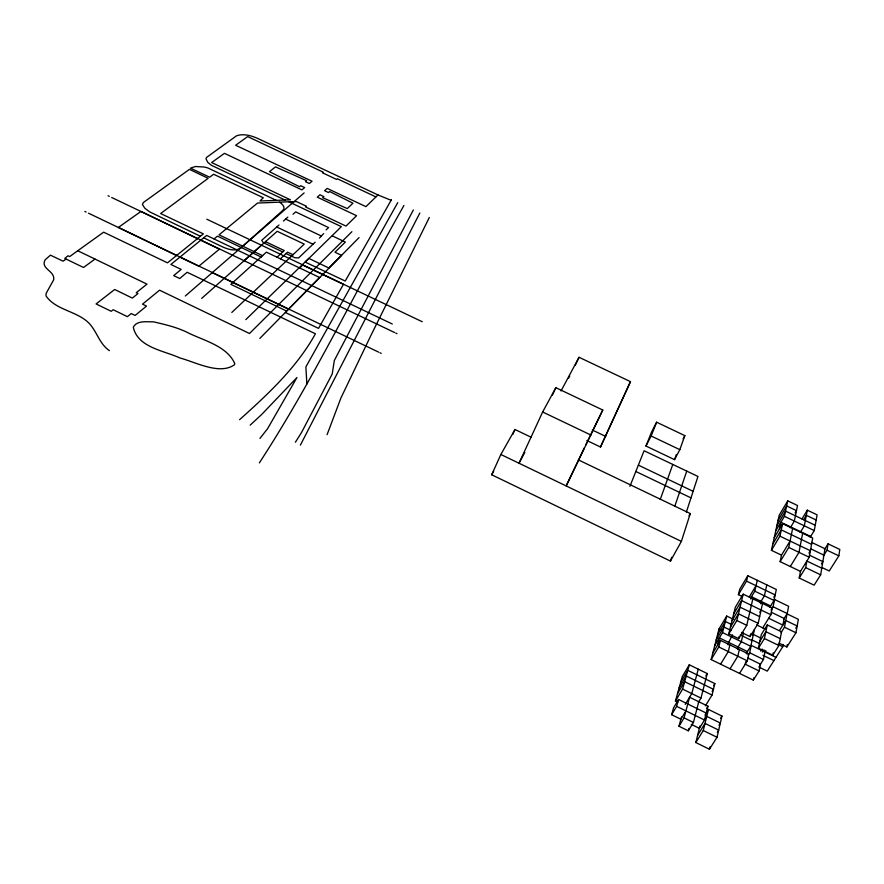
<?xml version="1.0" encoding="UTF-8"?>
<svg xmlns="http://www.w3.org/2000/svg" width="884" height="884" viewBox="0 0 884 884"><rect width="100%" height="100%" fill="white"/><g stroke="black" fill="none" stroke-linecap="round" stroke-linejoin="round"><path stroke-width="1.33" d="M822.197 567.627L829.236 570.998L838.839 555.848L839.8 549.439L828.054 543.837L824.418 549.649M823.358 556.036L827.015 550.202L828.054 543.837M774.207 537.715L782.616 523.659L812.705 538.036L809.236 557.251L800.462 571.384L799.224 578.014L814.131 585.175L820.672 574.821L824.982 548.754L811.611 542.367M778.914 643.088L786.893 646.955L795.954 632.745L798.362 619.341L787.025 613.872L784.473 627.198L781.014 632.668M810.175 537.24L814.274 530.577L817.103 514.842L807.313 510.178L801.965 518.985M799.224 578.014L805.678 567.639L806.882 561.042L821.766 568.169M786.893 646.955L787.312 644.69M807.313 510.178L804.307 525.814L800.241 532.488M758.759 667L767.257 671.133L782.76 646.712L783.202 644.436M783.622 619.319L787.224 613.562L788.627 606.291L774.605 599.529L769.809 607.308M802.661 533.24L798.992 552.345L790.296 566.5M778.892 645.53L781.555 631.828L767.29 624.922L761.301 634.557L758.384 648.226L772.771 655.21L778.892 645.53L764.439 638.524L767.29 624.922M772.771 655.21L773.224 652.889M800.462 571.384L780.13 561.627L788.76 547.439L792.639 528.444M771.036 610.093L773.102 606.744L774.605 599.529M759.831 665.243L763.456 659.475L764.991 652.038M733.643 619.408L726.714 616.06L719.001 628.955L711.156 659.574L753.312 680.116L759.091 670.956L760.494 664.182L747.886 658.039M762.737 627.861L770.859 614.734L772.229 608.159L743.19 594.147L735.311 607.297L728.792 633.861L738.648 638.646L746.77 625.342L752.859 598.811M780.13 561.627L781.489 555.163L790.075 541.019M753.312 680.116L753.787 677.851M781.489 555.163L771.412 550.323L779.92 536.168L782.616 523.659M775.743 530.831L784.406 516.322L787.743 500.852L797.523 505.515L794.351 521.063L790.318 527.748M741.466 632.425L750.041 636.591L758.196 623.353L762.538 603.485M766.793 584.888L764.406 595.816L760.273 602.59M779.368 529.096L780.87 522.245L810.65 536.466M739.521 673.409L747.334 660.856L748.814 654.127L720.438 640.336L712.869 652.911M754.45 629.496L750.737 646.27L722.548 632.59L726.714 616.06M748.229 655.088L749.665 652.768L751.289 645.386L775.997 657.376M760.505 603.75L761.036 601.341M746.925 654.027L747.477 651.552L719.366 637.894L717.51 645.198M745.842 661.53L745.234 664.216L759.091 670.956M771.412 550.323L779.202 515.228L787.743 500.852M750.041 636.591L750.549 634.336M750.693 597.96L754.792 591.175L757.29 580.313M739.344 649.53L737.797 656.215L730.062 668.79M750.892 599.109L751.444 596.722L770.627 605.971M743.411 632.745L741.333 641.707L737.366 648.182M699.951 726.018L695.807 742.538L709.443 749.256L717.012 737.267L721.952 716.062L708.482 709.454L704.957 715.156M737.521 649.453L738.096 647M738.648 638.646L739.179 636.37M709.443 749.256L710.018 746.858M728.792 633.861L736.847 620.535L743.19 594.147M741.963 596.38L738.405 594.656L746.505 581.12L747.798 575.738L776.318 589.473L774.03 600.457L754.792 591.175M729.886 644.933L728.283 651.585L720.604 664.182M732.482 634.9L728.361 643.044M728.129 644.889L728.725 642.447M738.405 594.656L739.731 589.241L747.798 575.738M695.807 742.538L703.277 730.515L708.482 709.454M705.399 705.841L712.029 695.067L714.858 683.597L687.752 670.359L680.702 682.216M698.758 701.719L693.421 722.46L688.293 730.814L678.989 726.239L684.072 717.863L689.586 697.222L707.94 706.217L704.515 720.029L676.658 706.349L678.547 699.498L706.239 713.079M711.156 659.574L718.769 646.955L720.438 640.336M698.327 702.426L700.968 698.095L707.255 673.564L689.288 664.79L682.26 676.625L675.442 701.045L677.73 702.161M688.293 730.814L688.901 728.471M698.261 669.177L691.774 693.586L685.222 704.438M678.989 726.239L681.487 716.946M675.442 701.045L682.592 689.089L689.288 664.79M685.929 710.902L680.868 719.245L671.641 714.703L673.553 707.83L678.547 699.498M531.14 437.248L514.985 429.491L500.852 454.486L491.692 474.774L670.437 561.086L681.376 541.395L690.282 513.571L578.39 459.901M670.437 561.086L671.685 557.24M686.404 511.98L697.951 476.454L644.093 450.752L629.905 486.355M674.757 506.388L686.746 471.106M679.829 449.658L684.846 435.624L656.624 422.209L651.519 432.132L645.972 446.033L674.525 459.647L679.829 449.658L651.143 436L656.624 422.209M660.249 499.438L672.801 464.454M674.525 459.647L676.37 454.498M327.091 434.674L340.904 398.032L370.805 335.688L429.337 217.475M586.821 440.486L600.49 447.028L630.48 381.645L579.031 357.28L561.042 390.938M600.49 447.028L630.48 381.645M512.731 434.475L514.985 429.491M584.379 447.757L566.18 485.946L602.778 410.021L555.859 387.689L542.643 411.988L519.007 463.227L524.842 452.398M552.456 395.049L555.859 387.689M575.329 365.236L579.031 357.28M585.562 445.326L602.778 410.021M419.845 213.011L300.383 445.127M645.972 446.033L651.143 436M413.347 209.961L334.329 360.451L332.229 373.976L301.588 432.375L295.411 442.221M683.1 438.917L684.846 435.624M568.445 378.418L569.738 375.998M259.355 462.884C313.146 380.418 355.357 291.101 403.911 205.53M397.734 202.635L305.875 366.937L306.87 383.988M689.023 515.847L690.282 513.571M491.692 474.774L493.648 471.316M391.457 199.685L345.246 281.046L305.135 262.073L341.357 226.658L288.759 201.773L257.509 203.066L219.044 234.835L262.647 255.708M778.064 520.367L786.638 505.957L796.473 510.643L795.147 512.853M679.122 687.862L686.205 675.973L713.454 689.299L712.128 691.454M776.903 525.571L785.533 511.107L815.225 525.273M677.531 693.575L684.636 681.663L712.029 695.067M717.598 634.436L725.344 621.507L731.145 624.325M772.826 543.98L781.279 529.87L811.567 544.345M716.173 639.983L723.952 627.01L730.957 630.414M671.641 714.703L676.658 706.349M733.709 613.805L741.643 600.612L770.859 614.734M714.736 645.585L722.548 632.59M732.096 620.402L740.063 607.164L759.665 616.645M730.46 627.087L738.46 613.805L758.196 623.353M749.245 596.987L756.052 585.716M705.83 675.917L707.255 673.564M803.633 519.748L806.319 515.328L816.175 520.024M713.543 685.741L714.858 683.597M759.765 612.214L761.113 610.026M773.798 597.186L775.18 594.932L746.505 581.12M706.67 708.283L707.94 706.217M746.306 653.442L751.289 645.386M808.959 553.097L810.407 550.754L779.92 536.168M697.598 735.4L705.034 723.41L718.681 730.107L717.311 732.284M759.853 641.342L765.864 631.684L780.229 638.635M758.384 648.226L764.439 638.524M760.77 651.199L762.119 649.055M720.604 718.217L721.952 716.062M762.572 652.072L764.019 649.784M718.968 725.211L720.327 723.046L706.769 716.383L699.366 728.339L691.277 724.361M764.406 652.967L765.864 650.646M779.511 630.425L785.754 620.491L797.158 626.005L795.777 628.181M821.424 563.893L822.849 561.605L809.302 555.119M259.929 438.42L267.587 428.685L296.958 377.512L261.752 414.408L250.161 425.149M319.444 238.083L323.621 233.619M299.753 268.051L302.615 265.023L343.478 284.261L318.527 328.384L285.344 312.483M259.83 338.406L359.048 237.586M351.887 231.696L249.487 333.511L159.573 290.184L142.501 304.162L146.49 306.085L135.142 315.444L131.23 313.555L127.384 316.671L113.152 309.731L111.218 311.301L96.08 303.93L114.688 289.488L132.335 298.096L137.97 293.565L136.246 292.692L146.987 284.129L77.737 250.747L69.659 256.592L67.98 255.785L64.775 258.437L83.516 267.476L95.019 259.067M391.104 200.281L377.987 194.944L365.932 206.646L327.179 188.403L324.594 190.712L328.472 192.535L329.61 191.508L352.948 203.209L347.29 208.591L322.671 197.673L323.842 196.635L319.953 194.767L317.29 197.154L356.583 215.707L345.976 226.072L305.588 206.989L306.405 206.259L296.471 201.574L288.759 201.773M241.222 247.498C235.951 252.028 227.928 249.332 222.326 246.791L203.707 237.829M245.796 319.621L308.836 258.393L328.859 268.018L341.555 255.365L334.981 252.216L345.357 242.072L332.395 235.917M280.361 258.813L286.084 253.553L294.737 257.697L298.593 257.94L315.179 242.172M326.097 229.928L328.561 227.586L295.687 211.884L292.991 214.26M231.807 312.461L293.289 254.437M286.084 253.553L287.587 252.15L292.991 254.725L304.229 244.117L277.189 231.288L265.52 241.663L284.283 250.581L277.023 257.222M239.564 419.701C267.985 394.22 296.781 367.49 315.422 333.787L187.154 272.272L179.717 278.515L173.684 275.62L181.176 269.41L170.866 264.46L206.657 235.431L392.286 323.997M242.735 246.183L282.537 210.624C286.339 208.105 282.228 203.674 279.532 202.204M244.028 260.769L261.432 245.211M201.685 298.405L265.83 241.387M278.979 225L261.708 240.326L263.255 242.658L282.769 251.973M283.399 221.033L287.841 217.11M185.32 296.007L304.151 192.9M214.038 238.956L217.453 236.138L261.178 257.045M77.737 250.747L103.638 232.172L167.496 262.846L203.364 233.862L160.634 213.53L208.149 178.314L189.463 169.341L143.451 202.447L142.412 204.414L144.81 208.237L149.75 211.917L200.403 236.26M66.046 259.089L63.118 261.189L50.454 255.167L45.239 259.697C39.957 269.034 55.261 270.615 53.67 279.83L46.156 293.355L46.023 295.908C55.559 310.03 76.322 310.914 88.499 322.682C96.909 331.014 99.163 343.732 109.406 350.661M276.383 200.381L207.994 168.015A17.636 7.669 17.4 0 0 203.983 166.999L195.375 166.523L190.502 168.148L209.641 177.209L213.619 174.258L263.266 197.751L260.018 200.988L290.449 199.817L211.641 162.557L224.448 153.341L301.897 189.894L304.66 187.585L300.715 185.728L299.532 186.734L269.465 171.662L275.488 166.877L306.682 180.712L305.521 181.695L309.334 183.496L312.03 181.242L235.63 145.252L247.675 136.589L323.168 172.137L322.45 172.756L336.605 179.441L337.356 178.778L375.899 196.911M377.987 194.944L258.227 138.689C251.597 135.661 243.763 133.351 236.625 135.749L206.524 157.44L205.95 158.722L207.718 162.269L211.375 165.297L285.201 200.093M285.62 219.066L321.378 236.006M276.714 227.011L313.013 244.227M206.801 219.21L422.243 321.743M784.406 516.322L814.274 530.577M108.058 195.762L109.262 196.336M111.671 197.486L394.518 332.494M395.767 333.091L397.004 333.677M592.302 430.011L605.739 436.42M542.643 411.988L590.998 435.094M827.015 550.202L838.839 555.848M638.359 465.128L693.111 491.316M810.462 548.699L823.921 555.141M635.839 471.481L690.979 497.88M788.76 547.439L809.236 557.251M84.864 211.453L86.091 212.038M88.555 213.221L378.661 352.152M379.943 352.76L381.214 353.368M212.304 272.67L288.582 309.201M805.678 567.639L820.672 574.821M197.452 238.647L140.932 211.453L118.412 227.409L176.59 255.498M200.756 240.227L219.387 249.189L198.79 266.195L179.927 257.089M500.852 454.486L681.376 541.395M773.102 606.744L787.224 613.562M771.235 612.236L784.141 618.469L782.859 625.11L768.682 618.259M784.473 627.198L795.954 632.745M756.682 624.922L765.091 628.999M736.847 620.535L746.77 625.342M777.843 644.337L782.76 646.712M753.069 634.314L760.406 637.872M750.903 633.894L753.234 635.032M751.842 639.861L759.223 643.441M740.295 634.944L751.997 640.624M719.001 628.955L721.289 630.071M762.947 655.287L773.931 660.624M749.665 652.768L763.456 659.475M718.769 646.955L747.334 660.856M682.592 689.089L700.968 698.095M684.072 717.863L693.421 722.46M703.277 730.515L717.012 737.267M234.591 363.092L234.591 364.65C219.884 375.413 195.519 362.097 180.115 358.042C164.048 350.561 137.738 347.644 133.318 327.268C136.644 320.141 146.965 322.008 153.462 321.831C164.413 324.362 175.463 326.936 185.728 331.633C202.348 340.417 225.928 345.003 234.591 363.092M319.61 277.499L286.593 311.046L230.834 284.339L266.393 252.161L319.61 277.499"/></g></svg>
